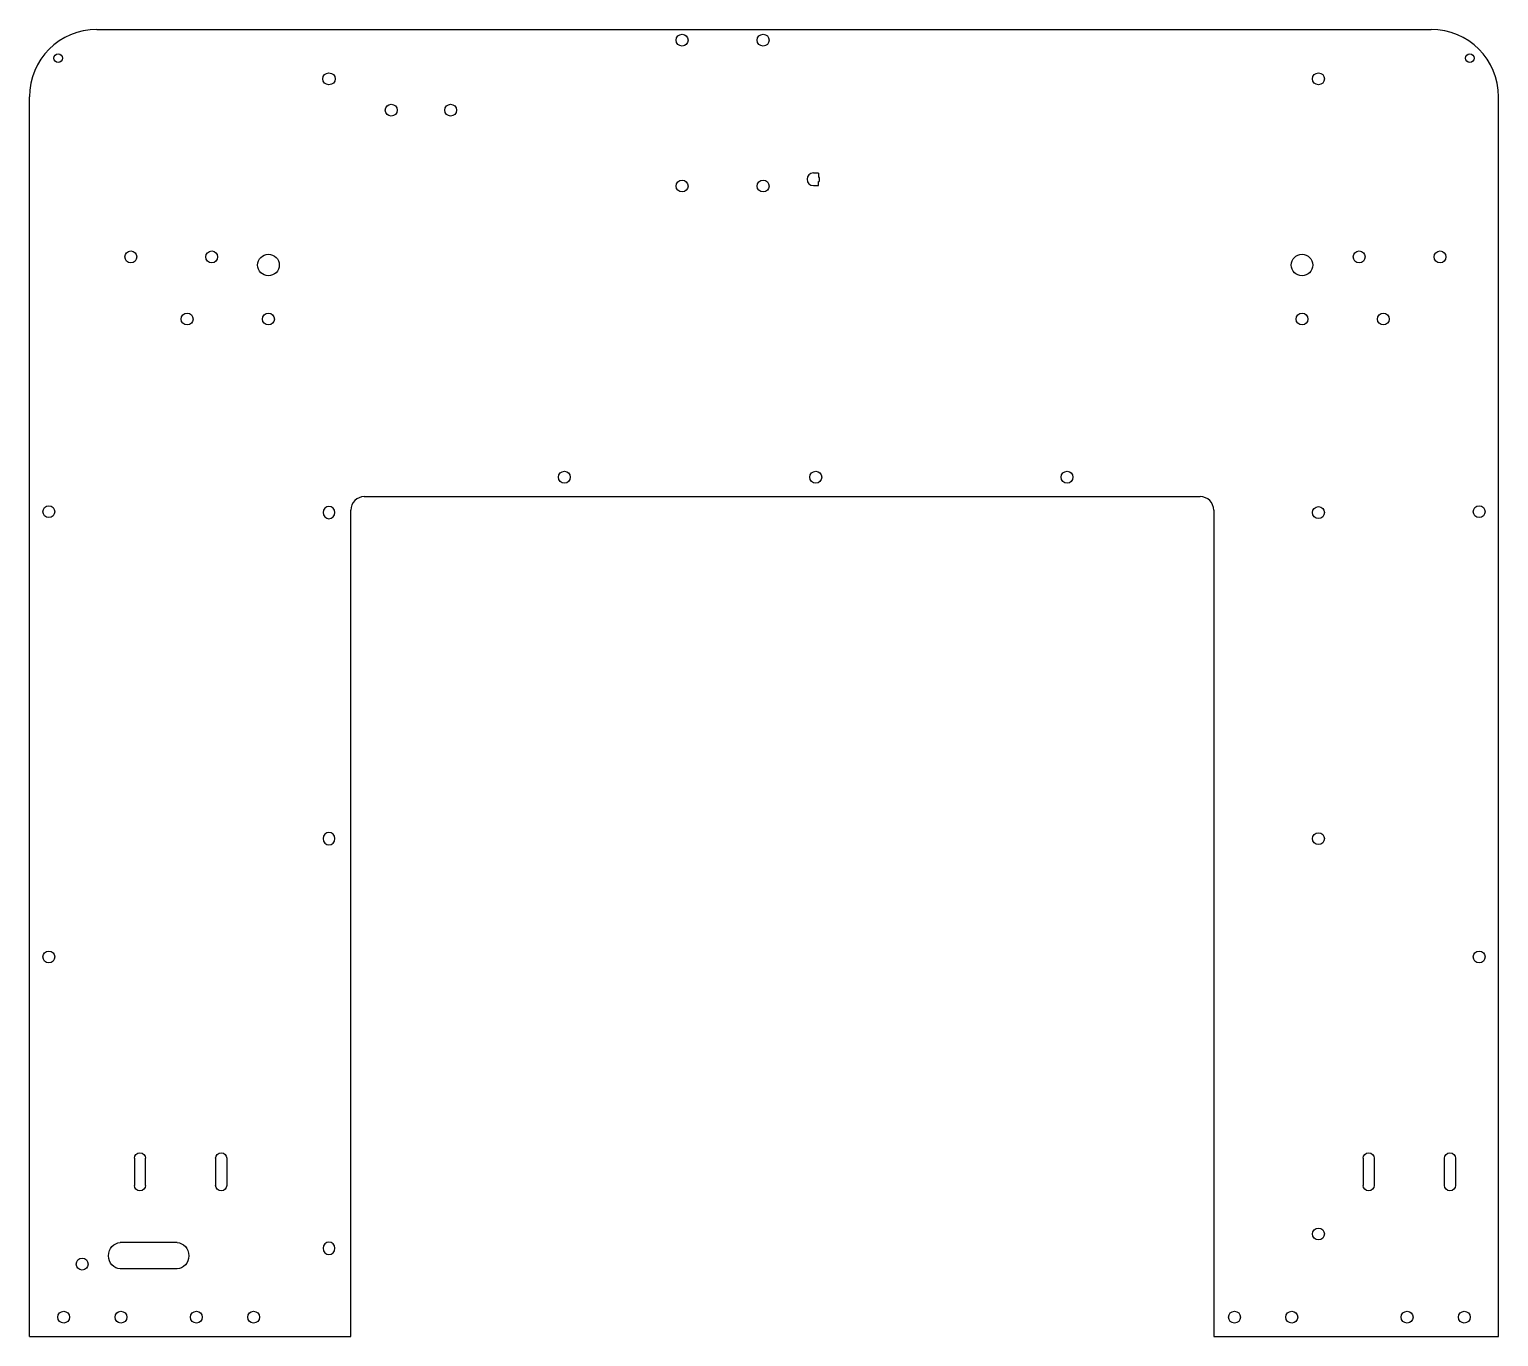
# Model space of a CAD drawing. Header units: millimetres. Extents: x 0 to 544, y 0 to 484.
import ezdxf

# ---------------------------------------------------------------- set-up
doc = ezdxf.new("R2010")
doc.units = ezdxf.units.MM
doc.layers.get('0').update_dxf_attribs({"linetype": 'CONTINUOUS'})

msp = doc.modelspace()

# ---------------------------------------------------------------- linework, layer by layer
for p, q in [((25, 484), (519, 484)), ((0, 0), (0, 459)), ((544, 0), (544, 459)), ((292.18, 430.82), (290.28, 430.82)), ((292.18, 430.82), (292.18, 429.32)), ((290.28, 426.17), (292.18, 426.17)), ((292.18, 429.32), (292.46, 429.32)), ((292.18, 426.17), (292.18, 427.68)), ((292.18, 427.68), (292.46, 427.68)), ((124, 311), (433.5, 311)), ((119, 0), (119, 306)), ((438.5, 306), (438.5, 0)), ((38.86, 66.01), (38.86, 56.01)), ((42.97, 56.01), (42.97, 66.01)), ((68.97, 66.01), (68.97, 56.01)), ((73.08, 66.01), (73.08, 56.01)), ((493.81, 66.01), (493.81, 56.01)), ((497.93, 66.01), (497.93, 56.01)), ((523.92, 56.01), (523.92, 66.01)), ((528.04, 66.01), (528.04, 56.01)), ((54.69, 34.79), (33.64, 34.79)), ((54.69, 25.1), (33.64, 25.1)), ((0, 0), (119, 0)), ((438.5, 0), (544, 0))]:
    msp.add_line(p, q)
for centre, radius in [((241.68, 480), 2.2), ((271.68, 480), 2.2), ((10.62, 473.37), 1.59), ((533.37, 473.37), 1.59), ((477.3, 465.7), 2.2), ((133.98, 454.1), 2.2), ((155.98, 454.1), 2.2), ((241.68, 426), 2.2), ((271.68, 426), 2.2), ((37.57, 399.75), 2.2), ((67.51, 399.75), 2.2), ((88.51, 396.75), 4), ((471.21, 396.75), 4), ((492.37, 399.75), 2.2), ((522.31, 399.75), 2.2), ((58.41, 376.75), 2.2), ((88.51, 376.75), 2.2), ((471.21, 376.75), 2.2), ((501.31, 376.75), 2.2), ((198.08, 318.2), 2.2), ((291.17, 318.2), 2.2), ((384.21, 318.2), 2.2), ((7.2, 305.43), 2.2), ((477.3, 305.1), 2.2), ((536.8, 305.43), 2.2), ((477.3, 184.37), 2.2), ((7.2, 140.57), 2.2), ((536.8, 140.57), 2.2), ((477.3, 38), 2.2), ((19.55, 26.85), 2.2), ((12.7, 7.2), 2.2), ((33.9, 7.2), 2.2), ((61.83, 7.2), 2.2), ((83.03, 7.2), 2.2), ((446.2, 7.2), 2.2), ((467.4, 7.2), 2.2), ((510.1, 7.2), 2.2), ((531.3, 7.2), 2.2)]:
    msp.add_circle(centre, radius)
for centre, radius, start, end in [((25, 459), 25, 90, 180), ((519, 459), 25, 0, 90), ((290.28, 428.5), 2.33, 90, 270), ((290.28, 428.5), 2.32, -20.6935, 20.6935), ((124, 306), 5, 90, 180), ((433.5, 306), 5, 0, 90)]:
    msp.add_arc(centre, radius, start, end)
msp.add_ellipse((110.93, 465.7), major_axis=(2.3, 0), ratio=0.956522)
for centre in [(110.93, 305.1), (110.93, 184.37), (110.93, 32.7)]:
    msp.add_ellipse(centre, major_axis=(0, 2.3), ratio=0.956522, start_param=-1.570796, end_param=4.712389)
for points in [[(38.86, 66.01), (38.86, 67.15), (39.78, 68.07), (40.91, 68.07)], [(40.91, 68.07), (42.05, 68.07), (42.97, 67.15), (42.97, 66.01)], [(68.97, 66.01), (68.97, 67.15), (69.89, 68.07), (71.02, 68.07)], [(71.02, 68.07), (72.16, 68.07), (73.08, 67.15), (73.08, 66.01)], [(493.81, 66.01), (493.81, 67.15), (494.74, 68.07), (495.87, 68.07)], [(495.87, 68.07), (497.01, 68.07), (497.93, 67.15), (497.93, 66.01)], [(523.92, 66.01), (523.92, 67.15), (524.85, 68.07), (525.98, 68.07)], [(525.98, 68.07), (527.12, 68.07), (528.04, 67.15), (528.04, 66.01)], [(40.91, 53.95), (39.78, 53.95), (38.86, 54.88), (38.86, 56.01)], [(42.97, 56.01), (42.97, 54.88), (42.05, 53.95), (40.91, 53.95)], [(71.02, 53.95), (69.89, 53.95), (68.97, 54.88), (68.97, 56.01)], [(73.08, 56.01), (73.08, 54.88), (72.16, 53.95), (71.02, 53.95)], [(495.87, 53.95), (494.74, 53.95), (493.81, 54.88), (493.81, 56.01)], [(497.93, 56.01), (497.93, 54.88), (497.01, 53.95), (495.87, 53.95)], [(525.98, 53.95), (524.85, 53.95), (523.92, 54.88), (523.92, 56.01)], [(528.04, 56.01), (528.04, 54.88), (527.12, 53.95), (525.98, 53.95)], [(29.31, 29.95), (29.31, 32.62), (31.25, 34.79), (33.64, 34.79)], [(54.69, 34.79), (57.09, 34.79), (59.03, 32.62), (59.03, 29.95)], [(33.64, 25.1), (31.25, 25.1), (29.31, 27.27), (29.31, 29.95)], [(59.03, 29.95), (59.03, 27.27), (57.09, 25.1), (54.69, 25.1)]]:
    msp.add_open_spline(points, degree=3)

doc.saveas('drawing.dxf')
